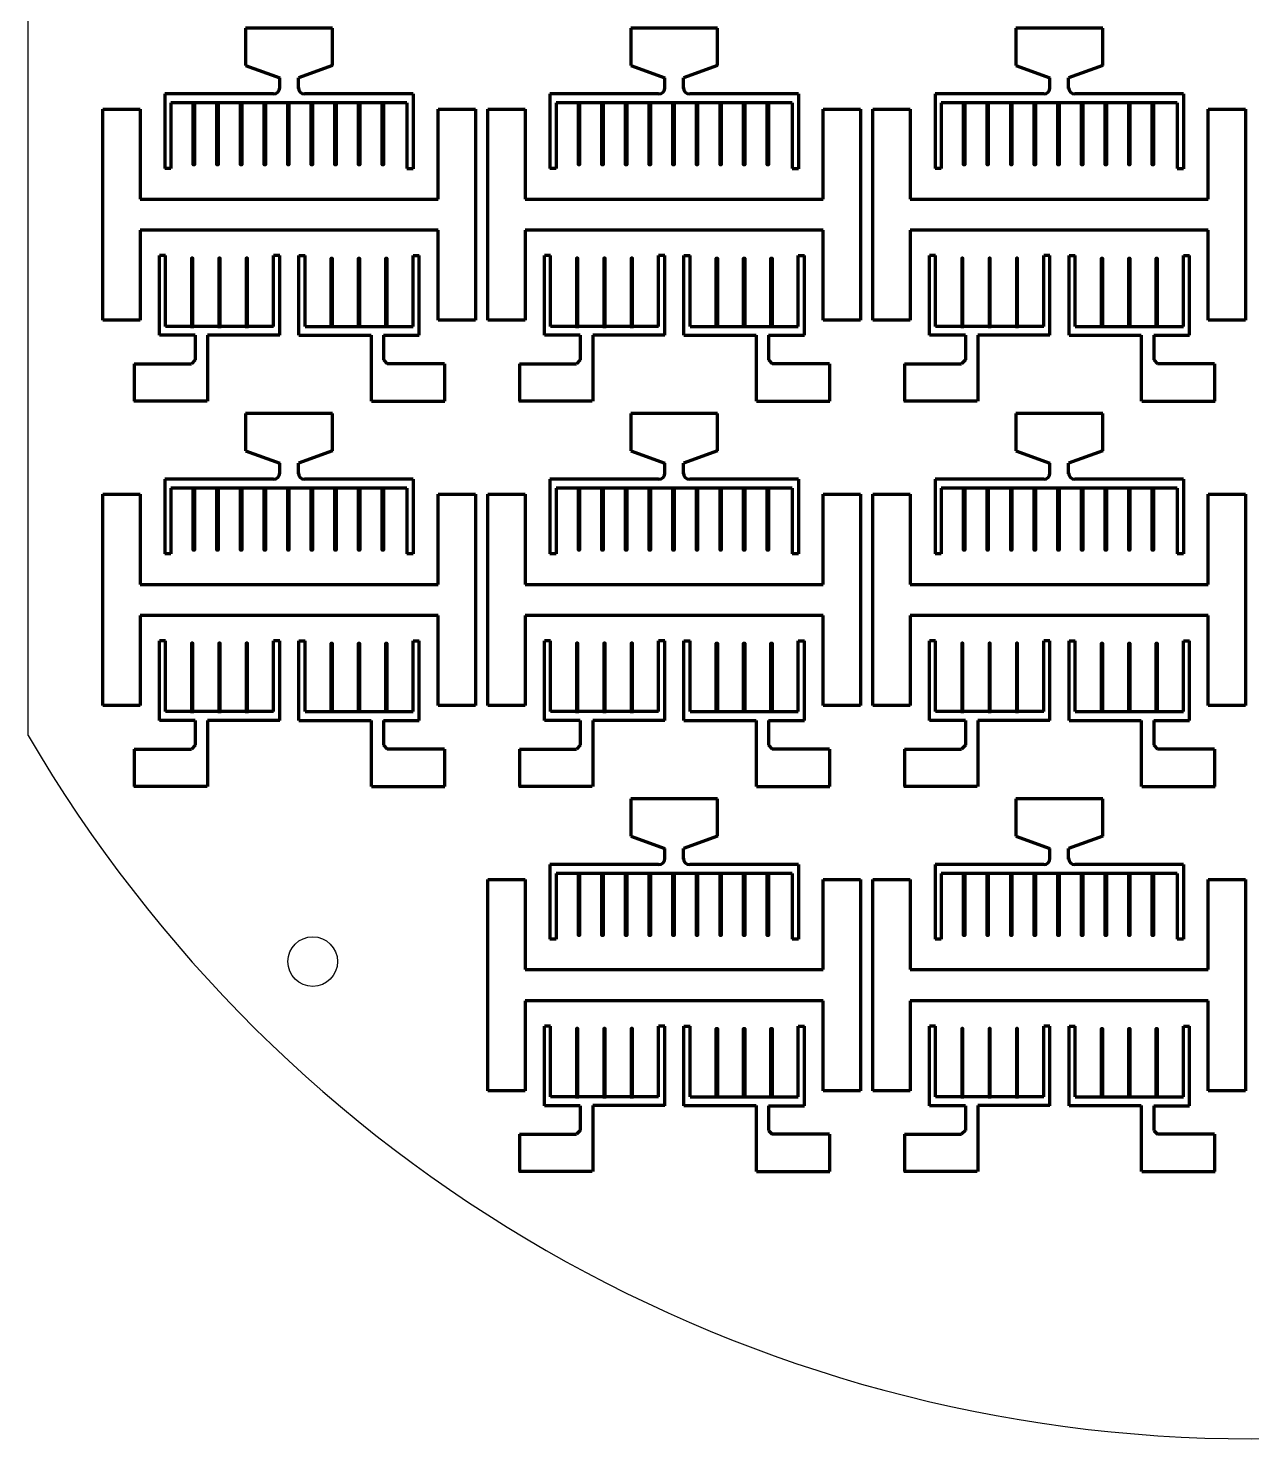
# Model space of a CAD drawing. Header units: millimetres. Extents: x 2372 to 2569, y 1689 to 1917.
# Drawn here: x 2372.4 to 2470.9, y 1689.3 to 1802.8 of the extents above; entities that cross this region are included whole.
import ezdxf

# ---------------------------------------------------------------- set-up
doc = ezdxf.new("R2010")
doc.units = ezdxf.units.MM
doc.layers.add('mask_hole', color=100, linetype='Continuous')
doc.layers.add('mask_outline', color=10, linetype='Continuous')
doc.layers.add('mask_stencil', color=30, linetype='Continuous', lineweight=70)

msp = doc.modelspace()

# ---------------------------------------------------------------- linework, layer by layer
at = {"layer": 'mask_hole'}
msp.add_circle((2395.34, 1727.68), 2, dxfattribs=at)
at = {"layer": 'mask_outline'}
msp.add_line((2372.44, 1745.88), (2372.44, 1860.68), dxfattribs=at)
msp.add_arc((2470.94, 1803.28), 114, 210.2314, 329.7768, dxfattribs=at)
at = {"layer": 'mask_stencil'}
for p, q in [((2396.94, 1802.78), (2389.94, 1802.78)), ((2389.94, 1802.78), (2389.94, 1799.78)), ((2396.94, 1799.78), (2396.94, 1802.78)), ((2427.94, 1802.78), (2420.94, 1802.78)), ((2420.94, 1802.78), (2420.94, 1799.78)), ((2427.94, 1799.78), (2427.94, 1802.78)), ((2458.94, 1802.78), (2451.94, 1802.78)), ((2451.94, 1802.78), (2451.94, 1799.78)), ((2458.94, 1799.78), (2458.94, 1802.78)), ((2389.94, 1799.78), (2392.69, 1798.78)), ((2396.94, 1799.78), (2394.19, 1798.78)), ((2420.94, 1799.78), (2423.69, 1798.78)), ((2427.94, 1799.78), (2425.19, 1798.78)), ((2451.94, 1799.78), (2454.69, 1798.78)), ((2458.94, 1799.78), (2456.19, 1798.78)), ((2392.69, 1797.94), (2392.69, 1798.78)), ((2394.19, 1797.93), (2394.19, 1798.78)), ((2423.69, 1797.94), (2423.69, 1798.78)), ((2425.19, 1797.93), (2425.19, 1798.78)), ((2454.69, 1797.94), (2454.69, 1798.78)), ((2456.19, 1797.93), (2456.19, 1798.78)), ((2392.19, 1797.49), (2383.44, 1797.49)), ((2383.44, 1797.49), (2383.44, 1791.49)), ((2402.93, 1796.78), (2383.93, 1796.78)), ((2383.93, 1796.78), (2383.93, 1791.49)), ((2403.44, 1797.49), (2394.69, 1797.49)), ((2402.93, 1796.78), (2402.93, 1791.49)), ((2403.44, 1797.49), (2403.44, 1791.48)), ((2423.19, 1797.49), (2414.44, 1797.49)), ((2414.44, 1797.49), (2414.44, 1791.49)), ((2433.93, 1796.78), (2414.93, 1796.78)), ((2414.93, 1796.78), (2414.93, 1791.49)), ((2434.44, 1797.49), (2425.69, 1797.49)), ((2433.93, 1796.78), (2433.93, 1791.49)), ((2434.44, 1797.49), (2434.44, 1791.48)), ((2454.19, 1797.49), (2445.44, 1797.49)), ((2445.44, 1797.49), (2445.44, 1791.49)), ((2464.93, 1796.78), (2445.93, 1796.78)), ((2445.93, 1796.78), (2445.93, 1791.49)), ((2465.44, 1797.49), (2456.69, 1797.49)), ((2464.93, 1796.78), (2464.93, 1791.49)), ((2465.44, 1797.49), (2465.44, 1791.48)), ((2378.44, 1796.28), (2381.44, 1796.28)), ((2378.44, 1779.28), (2378.44, 1796.28)), ((2381.44, 1796.28), (2381.44, 1789.03)), ((2405.44, 1789.03), (2405.44, 1796.28)), ((2405.44, 1796.28), (2408.44, 1796.28)), ((2408.44, 1796.28), (2408.44, 1779.28)), ((2409.44, 1796.28), (2412.44, 1796.28)), ((2409.44, 1779.28), (2409.44, 1796.28)), ((2412.44, 1796.28), (2412.44, 1789.03)), ((2436.44, 1789.03), (2436.44, 1796.28)), ((2436.44, 1796.28), (2439.44, 1796.28)), ((2439.44, 1796.28), (2439.44, 1779.28)), ((2440.44, 1796.28), (2443.44, 1796.28)), ((2440.44, 1779.28), (2440.44, 1796.28)), ((2443.44, 1796.28), (2443.44, 1789.03)), ((2467.44, 1789.03), (2467.44, 1796.28)), ((2467.44, 1796.28), (2470.44, 1796.28)), ((2470.44, 1796.28), (2470.44, 1779.28)), ((2383.93, 1791.49), (2383.44, 1791.49)), ((2403.44, 1791.48), (2402.93, 1791.48)), ((2414.93, 1791.49), (2414.44, 1791.49)), ((2434.44, 1791.48), (2433.93, 1791.48)), ((2445.93, 1791.49), (2445.44, 1791.49)), ((2465.44, 1791.48), (2464.93, 1791.48)), ((2381.44, 1789.03), (2405.44, 1789.03)), ((2412.44, 1789.03), (2436.44, 1789.03)), ((2443.44, 1789.03), (2467.44, 1789.03)), ((2405.44, 1786.53), (2381.44, 1786.53)), ((2381.44, 1786.53), (2381.44, 1779.28)), ((2405.44, 1779.28), (2405.44, 1786.53)), ((2436.44, 1786.53), (2412.44, 1786.53)), ((2412.44, 1786.53), (2412.44, 1779.28)), ((2436.44, 1779.28), (2436.44, 1786.53)), ((2467.44, 1786.53), (2443.44, 1786.53)), ((2443.44, 1786.53), (2443.44, 1779.28)), ((2467.44, 1779.28), (2467.44, 1786.53)), ((2383, 1778.08), (2383, 1784.49)), ((2383.49, 1784.49), (2383, 1784.49)), ((2383.49, 1778.79), (2383.49, 1784.49)), ((2392.19, 1778.79), (2392.19, 1784.49)), ((2392.69, 1784.49), (2392.19, 1784.49)), ((2392.69, 1778.08), (2392.69, 1784.49)), ((2394.23, 1778.08), (2394.23, 1784.49)), ((2394.23, 1784.49), (2394.73, 1784.49)), ((2394.73, 1778.79), (2394.73, 1784.49)), ((2403.43, 1778.79), (2403.43, 1784.49)), ((2403.43, 1784.49), (2403.92, 1784.49)), ((2403.92, 1778.08), (2403.92, 1784.49)), ((2414, 1778.08), (2414, 1784.49)), ((2414.49, 1784.49), (2414, 1784.49)), ((2414.49, 1778.79), (2414.49, 1784.49)), ((2423.19, 1778.79), (2423.19, 1784.49)), ((2423.69, 1784.49), (2423.19, 1784.49)), ((2423.69, 1778.08), (2423.69, 1784.49)), ((2425.23, 1778.08), (2425.23, 1784.49)), ((2425.23, 1784.49), (2425.73, 1784.49)), ((2425.73, 1778.79), (2425.73, 1784.49)), ((2434.43, 1778.79), (2434.43, 1784.49)), ((2434.43, 1784.49), (2434.92, 1784.49)), ((2434.92, 1778.08), (2434.92, 1784.49)), ((2445, 1778.08), (2445, 1784.49)), ((2445.49, 1784.49), (2445, 1784.49)), ((2445.49, 1778.79), (2445.49, 1784.49)), ((2454.19, 1778.79), (2454.19, 1784.49)), ((2454.69, 1784.49), (2454.19, 1784.49)), ((2454.69, 1778.08), (2454.69, 1784.49)), ((2456.23, 1778.08), (2456.23, 1784.49)), ((2456.23, 1784.49), (2456.73, 1784.49)), ((2456.73, 1778.79), (2456.73, 1784.49)), ((2465.43, 1778.79), (2465.43, 1784.49)), ((2465.43, 1784.49), (2465.92, 1784.49)), ((2465.92, 1778.08), (2465.92, 1784.49)), ((2381.44, 1779.28), (2378.44, 1779.28)), ((2392.19, 1778.79), (2383.49, 1778.79)), ((2394.73, 1778.79), (2403.43, 1778.79)), ((2408.44, 1779.28), (2405.44, 1779.28)), ((2412.44, 1779.28), (2409.44, 1779.28)), ((2423.19, 1778.79), (2414.49, 1778.79)), ((2425.73, 1778.79), (2434.43, 1778.79)), ((2439.44, 1779.28), (2436.44, 1779.28)), ((2443.44, 1779.28), (2440.44, 1779.28)), ((2454.19, 1778.79), (2445.49, 1778.79)), ((2456.73, 1778.79), (2465.43, 1778.79)), ((2470.44, 1779.28), (2467.44, 1779.28)), ((2385.88, 1778.08), (2383, 1778.08)), ((2385.88, 1778.08), (2385.88, 1776.09)), ((2386.88, 1778.09), (2386.88, 1772.78)), ((2392.69, 1778.09), (2386.88, 1778.09)), ((2394.23, 1778.09), (2400.04, 1778.09)), ((2400.04, 1778.09), (2400.04, 1772.78)), ((2401.04, 1778.08), (2401.04, 1776.09)), ((2401.04, 1778.08), (2403.92, 1778.08)), ((2416.88, 1778.08), (2414, 1778.08)), ((2416.88, 1778.08), (2416.88, 1776.09)), ((2417.88, 1778.09), (2417.88, 1772.78)), ((2423.69, 1778.09), (2417.88, 1778.09)), ((2425.23, 1778.09), (2431.04, 1778.09)), ((2431.04, 1778.09), (2431.04, 1772.78)), ((2432.04, 1778.08), (2432.04, 1776.09)), ((2432.04, 1778.08), (2434.92, 1778.08)), ((2447.88, 1778.08), (2445, 1778.08)), ((2447.88, 1778.08), (2447.88, 1776.09)), ((2448.88, 1778.09), (2448.88, 1772.78)), ((2454.69, 1778.09), (2448.88, 1778.09)), ((2456.23, 1778.09), (2462.04, 1778.09)), ((2462.04, 1778.09), (2462.04, 1772.78)), ((2463.04, 1778.08), (2463.04, 1776.09)), ((2463.04, 1778.08), (2465.92, 1778.08)), ((2380.98, 1775.78), (2380.98, 1772.78)), ((2380.98, 1775.78), (2385.58, 1775.78)), ((2385.88, 1776.09), (2385.58, 1775.78)), ((2401.04, 1776.09), (2401.34, 1775.78)), ((2405.94, 1775.78), (2401.34, 1775.78)), ((2405.94, 1775.78), (2405.94, 1772.78)), ((2411.98, 1775.78), (2411.98, 1772.78)), ((2411.98, 1775.78), (2416.58, 1775.78)), ((2416.88, 1776.09), (2416.58, 1775.78)), ((2432.04, 1776.09), (2432.34, 1775.78)), ((2436.94, 1775.78), (2432.34, 1775.78)), ((2436.94, 1775.78), (2436.94, 1772.78)), ((2442.98, 1775.78), (2442.98, 1772.78)), ((2442.98, 1775.78), (2447.58, 1775.78)), ((2447.88, 1776.09), (2447.58, 1775.78)), ((2463.04, 1776.09), (2463.34, 1775.78)), ((2467.94, 1775.78), (2463.34, 1775.78)), ((2467.94, 1775.78), (2467.94, 1772.78)), ((2386.84, 1772.78), (2380.94, 1772.78)), ((2396.94, 1771.78), (2389.94, 1771.78)), ((2389.94, 1771.78), (2389.94, 1768.78)), ((2396.94, 1768.78), (2396.94, 1771.78)), ((2400.08, 1772.78), (2405.98, 1772.78)), ((2417.84, 1772.78), (2411.94, 1772.78)), ((2427.94, 1771.78), (2420.94, 1771.78)), ((2420.94, 1771.78), (2420.94, 1768.78)), ((2427.94, 1768.78), (2427.94, 1771.78)), ((2431.08, 1772.78), (2436.98, 1772.78)), ((2448.84, 1772.78), (2442.94, 1772.78)), ((2458.94, 1771.78), (2451.94, 1771.78)), ((2451.94, 1771.78), (2451.94, 1768.78)), ((2458.94, 1768.78), (2458.94, 1771.78)), ((2462.08, 1772.78), (2467.98, 1772.78)), ((2389.94, 1768.78), (2392.69, 1767.78)), ((2396.94, 1768.78), (2394.19, 1767.78)), ((2420.94, 1768.78), (2423.69, 1767.78)), ((2427.94, 1768.78), (2425.19, 1767.78)), ((2451.94, 1768.78), (2454.69, 1767.78)), ((2458.94, 1768.78), (2456.19, 1767.78)), ((2392.69, 1766.94), (2392.69, 1767.78)), ((2394.19, 1766.93), (2394.19, 1767.78)), ((2423.69, 1766.94), (2423.69, 1767.78)), ((2425.19, 1766.93), (2425.19, 1767.78)), ((2454.69, 1766.94), (2454.69, 1767.78)), ((2456.19, 1766.93), (2456.19, 1767.78)), ((2392.19, 1766.49), (2383.44, 1766.49)), ((2383.44, 1766.49), (2383.44, 1760.49)), ((2403.44, 1766.49), (2394.69, 1766.49)), ((2403.44, 1766.49), (2403.44, 1760.48)), ((2423.19, 1766.49), (2414.44, 1766.49)), ((2414.44, 1766.49), (2414.44, 1760.49)), ((2434.44, 1766.49), (2425.69, 1766.49)), ((2434.44, 1766.49), (2434.44, 1760.48)), ((2454.19, 1766.49), (2445.44, 1766.49)), ((2445.44, 1766.49), (2445.44, 1760.49)), ((2465.44, 1766.49), (2456.69, 1766.49)), ((2465.44, 1766.49), (2465.44, 1760.48)), ((2378.44, 1765.28), (2381.44, 1765.28)), ((2378.44, 1748.28), (2378.44, 1765.28)), ((2381.44, 1765.28), (2381.44, 1758.03)), ((2402.93, 1765.78), (2383.93, 1765.78)), ((2383.93, 1765.78), (2383.93, 1760.49)), ((2402.93, 1765.78), (2402.93, 1760.49)), ((2405.44, 1758.03), (2405.44, 1765.28)), ((2405.44, 1765.28), (2408.44, 1765.28)), ((2408.44, 1765.28), (2408.44, 1748.28)), ((2409.44, 1765.28), (2412.44, 1765.28)), ((2409.44, 1748.28), (2409.44, 1765.28)), ((2412.44, 1765.28), (2412.44, 1758.03)), ((2433.93, 1765.78), (2414.93, 1765.78)), ((2414.93, 1765.78), (2414.93, 1760.49)), ((2433.93, 1765.78), (2433.93, 1760.49)), ((2436.44, 1758.03), (2436.44, 1765.28)), ((2436.44, 1765.28), (2439.44, 1765.28)), ((2439.44, 1765.28), (2439.44, 1748.28)), ((2440.44, 1765.28), (2443.44, 1765.28)), ((2440.44, 1748.28), (2440.44, 1765.28)), ((2443.44, 1765.28), (2443.44, 1758.03)), ((2464.93, 1765.78), (2445.93, 1765.78)), ((2445.93, 1765.78), (2445.93, 1760.49)), ((2464.93, 1765.78), (2464.93, 1760.49)), ((2467.44, 1758.03), (2467.44, 1765.28)), ((2467.44, 1765.28), (2470.44, 1765.28)), ((2470.44, 1765.28), (2470.44, 1748.28)), ((2383.93, 1760.49), (2383.44, 1760.49)), ((2403.44, 1760.48), (2402.93, 1760.48)), ((2414.93, 1760.49), (2414.44, 1760.49)), ((2434.44, 1760.48), (2433.93, 1760.48)), ((2445.93, 1760.49), (2445.44, 1760.49)), ((2465.44, 1760.48), (2464.93, 1760.48)), ((2381.44, 1758.03), (2405.44, 1758.03)), ((2412.44, 1758.03), (2436.44, 1758.03)), ((2443.44, 1758.03), (2467.44, 1758.03)), ((2405.44, 1755.53), (2381.44, 1755.53)), ((2381.44, 1755.53), (2381.44, 1748.28)), ((2405.44, 1748.28), (2405.44, 1755.53)), ((2436.44, 1755.53), (2412.44, 1755.53)), ((2412.44, 1755.53), (2412.44, 1748.28)), ((2436.44, 1748.28), (2436.44, 1755.53)), ((2467.44, 1755.53), (2443.44, 1755.53)), ((2443.44, 1755.53), (2443.44, 1748.28)), ((2467.44, 1748.28), (2467.44, 1755.53)), ((2383, 1747.08), (2383, 1753.49)), ((2383.49, 1753.49), (2383, 1753.49)), ((2383.49, 1747.79), (2383.49, 1753.49)), ((2392.19, 1747.79), (2392.19, 1753.49)), ((2392.69, 1753.49), (2392.19, 1753.49)), ((2392.69, 1747.08), (2392.69, 1753.49)), ((2394.23, 1747.08), (2394.23, 1753.49)), ((2394.23, 1753.49), (2394.73, 1753.49)), ((2394.73, 1747.79), (2394.73, 1753.49)), ((2403.43, 1747.79), (2403.43, 1753.49)), ((2403.43, 1753.49), (2403.92, 1753.49)), ((2403.92, 1747.08), (2403.92, 1753.49)), ((2414, 1747.08), (2414, 1753.49)), ((2414.49, 1753.49), (2414, 1753.49)), ((2414.49, 1747.79), (2414.49, 1753.49)), ((2423.19, 1747.79), (2423.19, 1753.49)), ((2423.69, 1753.49), (2423.19, 1753.49)), ((2423.69, 1747.08), (2423.69, 1753.49)), ((2425.23, 1747.08), (2425.23, 1753.49)), ((2425.23, 1753.49), (2425.73, 1753.49)), ((2425.73, 1747.79), (2425.73, 1753.49)), ((2434.43, 1747.79), (2434.43, 1753.49)), ((2434.43, 1753.49), (2434.92, 1753.49)), ((2434.92, 1747.08), (2434.92, 1753.49)), ((2445, 1747.08), (2445, 1753.49)), ((2445.49, 1753.49), (2445, 1753.49)), ((2445.49, 1747.79), (2445.49, 1753.49)), ((2454.19, 1747.79), (2454.19, 1753.49)), ((2454.69, 1753.49), (2454.19, 1753.49)), ((2454.69, 1747.08), (2454.69, 1753.49)), ((2456.23, 1747.08), (2456.23, 1753.49)), ((2456.23, 1753.49), (2456.73, 1753.49)), ((2456.73, 1747.79), (2456.73, 1753.49)), ((2465.43, 1747.79), (2465.43, 1753.49)), ((2465.43, 1753.49), (2465.92, 1753.49)), ((2465.92, 1747.08), (2465.92, 1753.49)), ((2381.44, 1748.28), (2378.44, 1748.28)), ((2408.44, 1748.28), (2405.44, 1748.28)), ((2412.44, 1748.28), (2409.44, 1748.28)), ((2439.44, 1748.28), (2436.44, 1748.28)), ((2443.44, 1748.28), (2440.44, 1748.28)), ((2470.44, 1748.28), (2467.44, 1748.28)), ((2385.88, 1747.08), (2383, 1747.08)), ((2392.19, 1747.79), (2383.49, 1747.79)), ((2385.88, 1747.08), (2385.88, 1745.09)), ((2386.88, 1747.09), (2386.88, 1741.78)), ((2392.69, 1747.09), (2386.88, 1747.09)), ((2394.23, 1747.09), (2400.04, 1747.09)), ((2394.73, 1747.79), (2403.43, 1747.79)), ((2400.04, 1747.09), (2400.04, 1741.78)), ((2401.04, 1747.08), (2401.04, 1745.09)), ((2401.04, 1747.08), (2403.92, 1747.08)), ((2416.88, 1747.08), (2414, 1747.08)), ((2423.19, 1747.79), (2414.49, 1747.79)), ((2416.88, 1747.08), (2416.88, 1745.09)), ((2417.88, 1747.09), (2417.88, 1741.78)), ((2423.69, 1747.09), (2417.88, 1747.09)), ((2425.23, 1747.09), (2431.04, 1747.09)), ((2425.73, 1747.79), (2434.43, 1747.79)), ((2431.04, 1747.09), (2431.04, 1741.78)), ((2432.04, 1747.08), (2432.04, 1745.09)), ((2432.04, 1747.08), (2434.92, 1747.08)), ((2447.88, 1747.08), (2445, 1747.08)), ((2454.19, 1747.79), (2445.49, 1747.79)), ((2447.88, 1747.08), (2447.88, 1745.09)), ((2448.88, 1747.09), (2448.88, 1741.78)), ((2454.69, 1747.09), (2448.88, 1747.09)), ((2456.23, 1747.09), (2462.04, 1747.09)), ((2456.73, 1747.79), (2465.43, 1747.79)), ((2462.04, 1747.09), (2462.04, 1741.78)), ((2463.04, 1747.08), (2463.04, 1745.09)), ((2463.04, 1747.08), (2465.92, 1747.08)), ((2380.98, 1744.78), (2380.98, 1741.78)), ((2380.98, 1744.78), (2385.58, 1744.78)), ((2385.88, 1745.09), (2385.58, 1744.78)), ((2401.04, 1745.09), (2401.34, 1744.78)), ((2405.94, 1744.78), (2401.34, 1744.78)), ((2405.94, 1744.78), (2405.94, 1741.78)), ((2411.98, 1744.78), (2411.98, 1741.78)), ((2411.98, 1744.78), (2416.58, 1744.78)), ((2416.88, 1745.09), (2416.58, 1744.78)), ((2432.04, 1745.09), (2432.34, 1744.78)), ((2436.94, 1744.78), (2432.34, 1744.78)), ((2436.94, 1744.78), (2436.94, 1741.78)), ((2442.98, 1744.78), (2442.98, 1741.78)), ((2442.98, 1744.78), (2447.58, 1744.78)), ((2447.88, 1745.09), (2447.58, 1744.78)), ((2463.04, 1745.09), (2463.34, 1744.78)), ((2467.94, 1744.78), (2463.34, 1744.78)), ((2467.94, 1744.78), (2467.94, 1741.78)), ((2386.84, 1741.78), (2380.94, 1741.78)), ((2400.08, 1741.78), (2405.98, 1741.78)), ((2417.84, 1741.78), (2411.94, 1741.78)), ((2431.08, 1741.78), (2436.98, 1741.78)), ((2448.84, 1741.78), (2442.94, 1741.78)), ((2462.08, 1741.78), (2467.98, 1741.78)), ((2427.94, 1740.78), (2420.94, 1740.78)), ((2420.94, 1740.78), (2420.94, 1737.78)), ((2427.94, 1737.78), (2427.94, 1740.78)), ((2458.94, 1740.78), (2451.94, 1740.78)), ((2451.94, 1740.78), (2451.94, 1737.78)), ((2458.94, 1737.78), (2458.94, 1740.78)), ((2420.94, 1737.78), (2423.69, 1736.78)), ((2427.94, 1737.78), (2425.19, 1736.78)), ((2451.94, 1737.78), (2454.69, 1736.78)), ((2458.94, 1737.78), (2456.19, 1736.78)), ((2423.69, 1735.94), (2423.69, 1736.78)), ((2425.19, 1735.93), (2425.19, 1736.78)), ((2454.69, 1735.94), (2454.69, 1736.78)), ((2456.19, 1735.93), (2456.19, 1736.78)), ((2423.19, 1735.49), (2414.44, 1735.49)), ((2414.44, 1735.49), (2414.44, 1729.49)), ((2434.44, 1735.49), (2425.69, 1735.49)), ((2434.44, 1735.49), (2434.44, 1729.48)), ((2454.19, 1735.49), (2445.44, 1735.49)), ((2445.44, 1735.49), (2445.44, 1729.49)), ((2465.44, 1735.49), (2456.69, 1735.49)), ((2465.44, 1735.49), (2465.44, 1729.48)), ((2409.44, 1734.28), (2412.44, 1734.28)), ((2409.44, 1717.28), (2409.44, 1734.28)), ((2412.44, 1734.28), (2412.44, 1727.03)), ((2433.93, 1734.78), (2414.93, 1734.78)), ((2414.93, 1734.78), (2414.93, 1729.49)), ((2433.93, 1734.78), (2433.93, 1729.49)), ((2436.44, 1727.03), (2436.44, 1734.28)), ((2436.44, 1734.28), (2439.44, 1734.28)), ((2439.44, 1734.28), (2439.44, 1717.28)), ((2440.44, 1734.28), (2443.44, 1734.28)), ((2440.44, 1717.28), (2440.44, 1734.28)), ((2443.44, 1734.28), (2443.44, 1727.03)), ((2464.93, 1734.78), (2445.93, 1734.78)), ((2445.93, 1734.78), (2445.93, 1729.49)), ((2464.93, 1734.78), (2464.93, 1729.49)), ((2467.44, 1727.03), (2467.44, 1734.28)), ((2467.44, 1734.28), (2470.44, 1734.28)), ((2470.44, 1734.28), (2470.44, 1717.28)), ((2414.93, 1729.49), (2414.44, 1729.49)), ((2434.44, 1729.48), (2433.93, 1729.48)), ((2445.93, 1729.49), (2445.44, 1729.49)), ((2465.44, 1729.48), (2464.93, 1729.48)), ((2412.44, 1727.03), (2436.44, 1727.03)), ((2443.44, 1727.03), (2467.44, 1727.03)), ((2436.44, 1724.53), (2412.44, 1724.53)), ((2412.44, 1724.53), (2412.44, 1717.28)), ((2436.44, 1717.28), (2436.44, 1724.53)), ((2467.44, 1724.53), (2443.44, 1724.53)), ((2443.44, 1724.53), (2443.44, 1717.28)), ((2467.44, 1717.28), (2467.44, 1724.53)), ((2414, 1716.08), (2414, 1722.49)), ((2414.49, 1722.49), (2414, 1722.49)), ((2414.49, 1716.79), (2414.49, 1722.49)), ((2423.19, 1716.79), (2423.19, 1722.49)), ((2423.69, 1722.49), (2423.19, 1722.49)), ((2423.69, 1716.08), (2423.69, 1722.49)), ((2425.23, 1716.08), (2425.23, 1722.49)), ((2425.23, 1722.49), (2425.73, 1722.49)), ((2425.73, 1716.79), (2425.73, 1722.49)), ((2434.43, 1716.79), (2434.43, 1722.49)), ((2434.43, 1722.49), (2434.92, 1722.49)), ((2434.92, 1716.08), (2434.92, 1722.49)), ((2445, 1716.08), (2445, 1722.49)), ((2445.49, 1722.49), (2445, 1722.49)), ((2445.49, 1716.79), (2445.49, 1722.49)), ((2454.19, 1716.79), (2454.19, 1722.49)), ((2454.69, 1722.49), (2454.19, 1722.49)), ((2454.69, 1716.08), (2454.69, 1722.49)), ((2456.23, 1716.08), (2456.23, 1722.49)), ((2456.23, 1722.49), (2456.73, 1722.49)), ((2456.73, 1716.79), (2456.73, 1722.49)), ((2465.43, 1716.79), (2465.43, 1722.49)), ((2465.43, 1722.49), (2465.92, 1722.49)), ((2465.92, 1716.08), (2465.92, 1722.49)), ((2412.44, 1717.28), (2409.44, 1717.28)), ((2439.44, 1717.28), (2436.44, 1717.28)), ((2443.44, 1717.28), (2440.44, 1717.28)), ((2470.44, 1717.28), (2467.44, 1717.28)), ((2423.19, 1716.79), (2414.49, 1716.79)), ((2425.73, 1716.79), (2434.43, 1716.79)), ((2454.19, 1716.79), (2445.49, 1716.79)), ((2456.73, 1716.79), (2465.43, 1716.79)), ((2416.88, 1716.08), (2414, 1716.08)), ((2416.88, 1716.08), (2416.88, 1714.09)), ((2417.88, 1716.09), (2417.88, 1710.78)), ((2423.69, 1716.09), (2417.88, 1716.09)), ((2425.23, 1716.09), (2431.04, 1716.09)), ((2431.04, 1716.09), (2431.04, 1710.78)), ((2432.04, 1716.08), (2432.04, 1714.09)), ((2432.04, 1716.08), (2434.92, 1716.08)), ((2447.88, 1716.08), (2445, 1716.08)), ((2447.88, 1716.08), (2447.88, 1714.09)), ((2448.88, 1716.09), (2448.88, 1710.78)), ((2454.69, 1716.09), (2448.88, 1716.09)), ((2456.23, 1716.09), (2462.04, 1716.09)), ((2462.04, 1716.09), (2462.04, 1710.78)), ((2463.04, 1716.08), (2463.04, 1714.09)), ((2463.04, 1716.08), (2465.92, 1716.08)), ((2416.88, 1714.09), (2416.58, 1713.78)), ((2432.04, 1714.09), (2432.34, 1713.78)), ((2447.88, 1714.09), (2447.58, 1713.78)), ((2463.04, 1714.09), (2463.34, 1713.78)), ((2411.98, 1713.78), (2411.98, 1710.78)), ((2411.98, 1713.78), (2416.58, 1713.78)), ((2436.94, 1713.78), (2432.34, 1713.78)), ((2436.94, 1713.78), (2436.94, 1710.78)), ((2442.98, 1713.78), (2442.98, 1710.78)), ((2442.98, 1713.78), (2447.58, 1713.78)), ((2467.94, 1713.78), (2463.34, 1713.78)), ((2467.94, 1713.78), (2467.94, 1710.78)), ((2417.84, 1710.78), (2411.94, 1710.78)), ((2431.08, 1710.78), (2436.98, 1710.78)), ((2448.84, 1710.78), (2442.94, 1710.78)), ((2462.08, 1710.78), (2467.98, 1710.78))]:
    msp.add_line(p, q, dxfattribs=at)
for points in [[(2385.65, 1796.78), (2385.9, 1796.78), (2385.83, 1796.7), (2385.83, 1791.78), (2385.73, 1791.78), (2385.73, 1796.7), (2385.65, 1796.78)], [(2387.55, 1796.78), (2387.8, 1796.78), (2387.73, 1796.7), (2387.73, 1791.78), (2387.63, 1791.78), (2387.63, 1796.7), (2387.55, 1796.78)], [(2389.45, 1796.78), (2389.7, 1796.78), (2389.63, 1796.7), (2389.63, 1791.78), (2389.53, 1791.78), (2389.53, 1796.7), (2389.45, 1796.78)], [(2391.35, 1796.78), (2391.6, 1796.78), (2391.53, 1796.7), (2391.53, 1791.78), (2391.43, 1791.78), (2391.43, 1796.7), (2391.35, 1796.78)], [(2393.25, 1796.78), (2393.5, 1796.78), (2393.43, 1796.7), (2393.43, 1791.78), (2393.33, 1791.78), (2393.33, 1796.7), (2393.25, 1796.78)], [(2395.15, 1796.78), (2395.4, 1796.78), (2395.33, 1796.7), (2395.33, 1791.78), (2395.23, 1791.78), (2395.23, 1796.7), (2395.15, 1796.78)], [(2397.05, 1796.78), (2397.3, 1796.78), (2397.23, 1796.7), (2397.23, 1791.78), (2397.13, 1791.78), (2397.13, 1796.7), (2397.05, 1796.78)], [(2398.95, 1796.78), (2399.2, 1796.78), (2399.13, 1796.7), (2399.13, 1791.78), (2399.03, 1791.78), (2399.03, 1796.7), (2398.95, 1796.78)], [(2400.85, 1796.78), (2401.1, 1796.78), (2401.03, 1796.7), (2401.03, 1791.78), (2400.93, 1791.78), (2400.93, 1796.7), (2400.85, 1796.78)], [(2416.65, 1796.78), (2416.9, 1796.78), (2416.83, 1796.7), (2416.83, 1791.78), (2416.73, 1791.78), (2416.73, 1796.7), (2416.65, 1796.78)], [(2418.55, 1796.78), (2418.8, 1796.78), (2418.73, 1796.7), (2418.73, 1791.78), (2418.63, 1791.78), (2418.63, 1796.7), (2418.55, 1796.78)], [(2420.45, 1796.78), (2420.7, 1796.78), (2420.63, 1796.7), (2420.63, 1791.78), (2420.53, 1791.78), (2420.53, 1796.7), (2420.45, 1796.78)], [(2422.35, 1796.78), (2422.6, 1796.78), (2422.53, 1796.7), (2422.53, 1791.78), (2422.43, 1791.78), (2422.43, 1796.7), (2422.35, 1796.78)], [(2424.25, 1796.78), (2424.5, 1796.78), (2424.43, 1796.7), (2424.43, 1791.78), (2424.33, 1791.78), (2424.33, 1796.7), (2424.25, 1796.78)], [(2426.15, 1796.78), (2426.4, 1796.78), (2426.33, 1796.7), (2426.33, 1791.78), (2426.23, 1791.78), (2426.23, 1796.7), (2426.15, 1796.78)], [(2428.05, 1796.78), (2428.3, 1796.78), (2428.23, 1796.7), (2428.23, 1791.78), (2428.13, 1791.78), (2428.13, 1796.7), (2428.05, 1796.78)], [(2429.95, 1796.78), (2430.2, 1796.78), (2430.13, 1796.7), (2430.13, 1791.78), (2430.03, 1791.78), (2430.03, 1796.7), (2429.95, 1796.78)], [(2431.85, 1796.78), (2432.1, 1796.78), (2432.03, 1796.7), (2432.03, 1791.78), (2431.93, 1791.78), (2431.93, 1796.7), (2431.85, 1796.78)], [(2447.65, 1796.78), (2447.9, 1796.78), (2447.83, 1796.7), (2447.83, 1791.78), (2447.73, 1791.78), (2447.73, 1796.7), (2447.65, 1796.78)], [(2449.55, 1796.78), (2449.8, 1796.78), (2449.73, 1796.7), (2449.73, 1791.78), (2449.63, 1791.78), (2449.63, 1796.7), (2449.55, 1796.78)], [(2451.45, 1796.78), (2451.7, 1796.78), (2451.63, 1796.7), (2451.63, 1791.78), (2451.53, 1791.78), (2451.53, 1796.7), (2451.45, 1796.78)], [(2453.35, 1796.78), (2453.6, 1796.78), (2453.53, 1796.7), (2453.53, 1791.78), (2453.43, 1791.78), (2453.43, 1796.7), (2453.35, 1796.78)], [(2455.25, 1796.78), (2455.5, 1796.78), (2455.43, 1796.7), (2455.43, 1791.78), (2455.33, 1791.78), (2455.33, 1796.7), (2455.25, 1796.78)], [(2457.15, 1796.78), (2457.4, 1796.78), (2457.33, 1796.7), (2457.33, 1791.78), (2457.23, 1791.78), (2457.23, 1796.7), (2457.15, 1796.78)], [(2459.05, 1796.78), (2459.3, 1796.78), (2459.23, 1796.7), (2459.23, 1791.78), (2459.13, 1791.78), (2459.13, 1796.7), (2459.05, 1796.78)], [(2460.95, 1796.78), (2461.2, 1796.78), (2461.13, 1796.7), (2461.13, 1791.78), (2461.03, 1791.78), (2461.03, 1796.7), (2460.95, 1796.78)], [(2462.85, 1796.78), (2463.1, 1796.78), (2463.03, 1796.7), (2463.03, 1791.78), (2462.93, 1791.78), (2462.93, 1796.7), (2462.85, 1796.78)], [(2385.51, 1778.79), (2385.77, 1778.79), (2385.69, 1778.88), (2385.69, 1784.29), (2385.59, 1784.29), (2385.59, 1778.88), (2385.51, 1778.79)], [(2387.71, 1778.79), (2387.97, 1778.79), (2387.89, 1778.88), (2387.89, 1784.29), (2387.79, 1784.29), (2387.79, 1778.88), (2387.71, 1778.79)], [(2389.91, 1778.79), (2390.17, 1778.79), (2390.09, 1778.88), (2390.09, 1784.29), (2389.99, 1784.29), (2389.99, 1778.88), (2389.91, 1778.79)], [(2397, 1778.79), (2396.75, 1778.79), (2396.83, 1778.88), (2396.83, 1784.29), (2396.92, 1784.29), (2396.92, 1778.88), (2397, 1778.79)], [(2399.2, 1778.79), (2398.95, 1778.79), (2399.03, 1778.88), (2399.03, 1784.29), (2399.12, 1784.29), (2399.12, 1778.88), (2399.2, 1778.79)], [(2401.4, 1778.79), (2401.15, 1778.79), (2401.23, 1778.88), (2401.23, 1784.29), (2401.32, 1784.29), (2401.32, 1778.88), (2401.4, 1778.79)], [(2416.51, 1778.79), (2416.77, 1778.79), (2416.69, 1778.88), (2416.69, 1784.29), (2416.59, 1784.29), (2416.59, 1778.88), (2416.51, 1778.79)], [(2418.71, 1778.79), (2418.97, 1778.79), (2418.89, 1778.88), (2418.89, 1784.29), (2418.79, 1784.29), (2418.79, 1778.88), (2418.71, 1778.79)], [(2420.91, 1778.79), (2421.17, 1778.79), (2421.09, 1778.88), (2421.09, 1784.29), (2420.99, 1784.29), (2420.99, 1778.88), (2420.91, 1778.79)], [(2428, 1778.79), (2427.75, 1778.79), (2427.83, 1778.88), (2427.83, 1784.29), (2427.92, 1784.29), (2427.92, 1778.88), (2428, 1778.79)], [(2430.2, 1778.79), (2429.95, 1778.79), (2430.03, 1778.88), (2430.03, 1784.29), (2430.12, 1784.29), (2430.12, 1778.88), (2430.2, 1778.79)], [(2432.4, 1778.79), (2432.15, 1778.79), (2432.23, 1778.88), (2432.23, 1784.29), (2432.32, 1784.29), (2432.32, 1778.88), (2432.4, 1778.79)], [(2447.51, 1778.79), (2447.77, 1778.79), (2447.69, 1778.88), (2447.69, 1784.29), (2447.59, 1784.29), (2447.59, 1778.88), (2447.51, 1778.79)], [(2449.71, 1778.79), (2449.97, 1778.79), (2449.89, 1778.88), (2449.89, 1784.29), (2449.79, 1784.29), (2449.79, 1778.88), (2449.71, 1778.79)], [(2451.91, 1778.79), (2452.17, 1778.79), (2452.09, 1778.88), (2452.09, 1784.29), (2451.99, 1784.29), (2451.99, 1778.88), (2451.91, 1778.79)], [(2459, 1778.79), (2458.75, 1778.79), (2458.83, 1778.88), (2458.83, 1784.29), (2458.92, 1784.29), (2458.92, 1778.88), (2459, 1778.79)], [(2461.2, 1778.79), (2460.95, 1778.79), (2461.03, 1778.88), (2461.03, 1784.29), (2461.12, 1784.29), (2461.12, 1778.88), (2461.2, 1778.79)], [(2463.4, 1778.79), (2463.15, 1778.79), (2463.23, 1778.88), (2463.23, 1784.29), (2463.32, 1784.29), (2463.32, 1778.88), (2463.4, 1778.79)], [(2385.65, 1765.78), (2385.9, 1765.78), (2385.83, 1765.7), (2385.83, 1760.78), (2385.73, 1760.78), (2385.73, 1765.7), (2385.65, 1765.78)], [(2387.55, 1765.78), (2387.8, 1765.78), (2387.73, 1765.7), (2387.73, 1760.78), (2387.63, 1760.78), (2387.63, 1765.7), (2387.55, 1765.78)], [(2389.45, 1765.78), (2389.7, 1765.78), (2389.63, 1765.7), (2389.63, 1760.78), (2389.53, 1760.78), (2389.53, 1765.7), (2389.45, 1765.78)], [(2391.35, 1765.78), (2391.6, 1765.78), (2391.53, 1765.7), (2391.53, 1760.78), (2391.43, 1760.78), (2391.43, 1765.7), (2391.35, 1765.78)], [(2393.25, 1765.78), (2393.5, 1765.78), (2393.43, 1765.7), (2393.43, 1760.78), (2393.33, 1760.78), (2393.33, 1765.7), (2393.25, 1765.78)], [(2395.15, 1765.78), (2395.4, 1765.78), (2395.33, 1765.7), (2395.33, 1760.78), (2395.23, 1760.78), (2395.23, 1765.7), (2395.15, 1765.78)], [(2397.05, 1765.78), (2397.3, 1765.78), (2397.23, 1765.7), (2397.23, 1760.78), (2397.13, 1760.78), (2397.13, 1765.7), (2397.05, 1765.78)], [(2398.95, 1765.78), (2399.2, 1765.78), (2399.13, 1765.7), (2399.13, 1760.78), (2399.03, 1760.78), (2399.03, 1765.7), (2398.95, 1765.78)], [(2400.85, 1765.78), (2401.1, 1765.78), (2401.03, 1765.7), (2401.03, 1760.78), (2400.93, 1760.78), (2400.93, 1765.7), (2400.85, 1765.78)], [(2416.65, 1765.78), (2416.9, 1765.78), (2416.83, 1765.7), (2416.83, 1760.78), (2416.73, 1760.78), (2416.73, 1765.7), (2416.65, 1765.78)], [(2418.55, 1765.78), (2418.8, 1765.78), (2418.73, 1765.7), (2418.73, 1760.78), (2418.63, 1760.78), (2418.63, 1765.7), (2418.55, 1765.78)], [(2420.45, 1765.78), (2420.7, 1765.78), (2420.63, 1765.7), (2420.63, 1760.78), (2420.53, 1760.78), (2420.53, 1765.7), (2420.45, 1765.78)], [(2422.35, 1765.78), (2422.6, 1765.78), (2422.53, 1765.7), (2422.53, 1760.78), (2422.43, 1760.78), (2422.43, 1765.7), (2422.35, 1765.78)], [(2424.25, 1765.78), (2424.5, 1765.78), (2424.43, 1765.7), (2424.43, 1760.78), (2424.33, 1760.78), (2424.33, 1765.7), (2424.25, 1765.78)], [(2426.15, 1765.78), (2426.4, 1765.78), (2426.33, 1765.7), (2426.33, 1760.78), (2426.23, 1760.78), (2426.23, 1765.7), (2426.15, 1765.78)], [(2428.05, 1765.78), (2428.3, 1765.78), (2428.23, 1765.7), (2428.23, 1760.78), (2428.13, 1760.78), (2428.13, 1765.7), (2428.05, 1765.78)], [(2429.95, 1765.78), (2430.2, 1765.78), (2430.13, 1765.7), (2430.13, 1760.78), (2430.03, 1760.78), (2430.03, 1765.7), (2429.95, 1765.78)], [(2431.85, 1765.78), (2432.1, 1765.78), (2432.03, 1765.7), (2432.03, 1760.78), (2431.93, 1760.78), (2431.93, 1765.7), (2431.85, 1765.78)], [(2447.65, 1765.78), (2447.9, 1765.78), (2447.83, 1765.7), (2447.83, 1760.78), (2447.73, 1760.78), (2447.73, 1765.7), (2447.65, 1765.78)], [(2449.55, 1765.78), (2449.8, 1765.78), (2449.73, 1765.7), (2449.73, 1760.78), (2449.63, 1760.78), (2449.63, 1765.7), (2449.55, 1765.78)], [(2451.45, 1765.78), (2451.7, 1765.78), (2451.63, 1765.7), (2451.63, 1760.78), (2451.53, 1760.78), (2451.53, 1765.7), (2451.45, 1765.78)], [(2453.35, 1765.78), (2453.6, 1765.78), (2453.53, 1765.7), (2453.53, 1760.78), (2453.43, 1760.78), (2453.43, 1765.7), (2453.35, 1765.78)], [(2455.25, 1765.78), (2455.5, 1765.78), (2455.43, 1765.7), (2455.43, 1760.78), (2455.33, 1760.78), (2455.33, 1765.7), (2455.25, 1765.78)], [(2457.15, 1765.78), (2457.4, 1765.78), (2457.33, 1765.7), (2457.33, 1760.78), (2457.23, 1760.78), (2457.23, 1765.7), (2457.15, 1765.78)], [(2459.05, 1765.78), (2459.3, 1765.78), (2459.23, 1765.7), (2459.23, 1760.78), (2459.13, 1760.78), (2459.13, 1765.7), (2459.05, 1765.78)], [(2460.95, 1765.78), (2461.2, 1765.78), (2461.13, 1765.7), (2461.13, 1760.78), (2461.03, 1760.78), (2461.03, 1765.7), (2460.95, 1765.78)], [(2462.85, 1765.78), (2463.1, 1765.78), (2463.03, 1765.7), (2463.03, 1760.78), (2462.93, 1760.78), (2462.93, 1765.7), (2462.85, 1765.78)], [(2385.51, 1747.79), (2385.77, 1747.79), (2385.69, 1747.88), (2385.69, 1753.29), (2385.59, 1753.29), (2385.59, 1747.88), (2385.51, 1747.79)], [(2387.71, 1747.79), (2387.97, 1747.79), (2387.89, 1747.88), (2387.89, 1753.29), (2387.79, 1753.29), (2387.79, 1747.88), (2387.71, 1747.79)], [(2389.91, 1747.79), (2390.17, 1747.79), (2390.09, 1747.88), (2390.09, 1753.29), (2389.99, 1753.29), (2389.99, 1747.88), (2389.91, 1747.79)], [(2397, 1747.79), (2396.75, 1747.79), (2396.83, 1747.88), (2396.83, 1753.29), (2396.92, 1753.29), (2396.92, 1747.88), (2397, 1747.79)], [(2399.2, 1747.79), (2398.95, 1747.79), (2399.03, 1747.88), (2399.03, 1753.29), (2399.12, 1753.29), (2399.12, 1747.88), (2399.2, 1747.79)], [(2401.4, 1747.79), (2401.15, 1747.79), (2401.23, 1747.88), (2401.23, 1753.29), (2401.32, 1753.29), (2401.32, 1747.88), (2401.4, 1747.79)], [(2416.51, 1747.79), (2416.77, 1747.79), (2416.69, 1747.88), (2416.69, 1753.29), (2416.59, 1753.29), (2416.59, 1747.88), (2416.51, 1747.79)], [(2418.71, 1747.79), (2418.97, 1747.79), (2418.89, 1747.88), (2418.89, 1753.29), (2418.79, 1753.29), (2418.79, 1747.88), (2418.71, 1747.79)], [(2420.91, 1747.79), (2421.17, 1747.79), (2421.09, 1747.88), (2421.09, 1753.29), (2420.99, 1753.29), (2420.99, 1747.88), (2420.91, 1747.79)], [(2428, 1747.79), (2427.75, 1747.79), (2427.83, 1747.88), (2427.83, 1753.29), (2427.92, 1753.29), (2427.92, 1747.88), (2428, 1747.79)], [(2430.2, 1747.79), (2429.95, 1747.79), (2430.03, 1747.88), (2430.03, 1753.29), (2430.12, 1753.29), (2430.12, 1747.88), (2430.2, 1747.79)], [(2432.4, 1747.79), (2432.15, 1747.79), (2432.23, 1747.88), (2432.23, 1753.29), (2432.32, 1753.29), (2432.32, 1747.88), (2432.4, 1747.79)], [(2447.51, 1747.79), (2447.77, 1747.79), (2447.69, 1747.88), (2447.69, 1753.29), (2447.59, 1753.29), (2447.59, 1747.88), (2447.51, 1747.79)], [(2449.71, 1747.79), (2449.97, 1747.79), (2449.89, 1747.88), (2449.89, 1753.29), (2449.79, 1753.29), (2449.79, 1747.88), (2449.71, 1747.79)], [(2451.91, 1747.79), (2452.17, 1747.79), (2452.09, 1747.88), (2452.09, 1753.29), (2451.99, 1753.29), (2451.99, 1747.88), (2451.91, 1747.79)], [(2459, 1747.79), (2458.75, 1747.79), (2458.83, 1747.88), (2458.83, 1753.29), (2458.92, 1753.29), (2458.92, 1747.88), (2459, 1747.79)], [(2461.2, 1747.79), (2460.95, 1747.79), (2461.03, 1747.88), (2461.03, 1753.29), (2461.12, 1753.29), (2461.12, 1747.88), (2461.2, 1747.79)], [(2463.4, 1747.79), (2463.15, 1747.79), (2463.23, 1747.88), (2463.23, 1753.29), (2463.32, 1753.29), (2463.32, 1747.88), (2463.4, 1747.79)], [(2416.65, 1734.78), (2416.9, 1734.78), (2416.83, 1734.7), (2416.83, 1729.78), (2416.73, 1729.78), (2416.73, 1734.7), (2416.65, 1734.78)], [(2418.55, 1734.78), (2418.8, 1734.78), (2418.73, 1734.7), (2418.73, 1729.78), (2418.63, 1729.78), (2418.63, 1734.7), (2418.55, 1734.78)], [(2420.45, 1734.78), (2420.7, 1734.78), (2420.63, 1734.7), (2420.63, 1729.78), (2420.53, 1729.78), (2420.53, 1734.7), (2420.45, 1734.78)], [(2422.35, 1734.78), (2422.6, 1734.78), (2422.53, 1734.7), (2422.53, 1729.78), (2422.43, 1729.78), (2422.43, 1734.7), (2422.35, 1734.78)], [(2424.25, 1734.78), (2424.5, 1734.78), (2424.43, 1734.7), (2424.43, 1729.78), (2424.33, 1729.78), (2424.33, 1734.7), (2424.25, 1734.78)], [(2426.15, 1734.78), (2426.4, 1734.78), (2426.33, 1734.7), (2426.33, 1729.78), (2426.23, 1729.78), (2426.23, 1734.7), (2426.15, 1734.78)], [(2428.05, 1734.78), (2428.3, 1734.78), (2428.23, 1734.7), (2428.23, 1729.78), (2428.13, 1729.78), (2428.13, 1734.7), (2428.05, 1734.78)], [(2429.95, 1734.78), (2430.2, 1734.78), (2430.13, 1734.7), (2430.13, 1729.78), (2430.03, 1729.78), (2430.03, 1734.7), (2429.95, 1734.78)], [(2431.85, 1734.78), (2432.1, 1734.78), (2432.03, 1734.7), (2432.03, 1729.78), (2431.93, 1729.78), (2431.93, 1734.7), (2431.85, 1734.78)], [(2447.65, 1734.78), (2447.9, 1734.78), (2447.83, 1734.7), (2447.83, 1729.78), (2447.73, 1729.78), (2447.73, 1734.7), (2447.65, 1734.78)], [(2449.55, 1734.78), (2449.8, 1734.78), (2449.73, 1734.7), (2449.73, 1729.78), (2449.63, 1729.78), (2449.63, 1734.7), (2449.55, 1734.78)], [(2451.45, 1734.78), (2451.7, 1734.78), (2451.63, 1734.7), (2451.63, 1729.78), (2451.53, 1729.78), (2451.53, 1734.7), (2451.45, 1734.78)], [(2453.35, 1734.78), (2453.6, 1734.78), (2453.53, 1734.7), (2453.53, 1729.78), (2453.43, 1729.78), (2453.43, 1734.7), (2453.35, 1734.78)], [(2455.25, 1734.78), (2455.5, 1734.78), (2455.43, 1734.7), (2455.43, 1729.78), (2455.33, 1729.78), (2455.33, 1734.7), (2455.25, 1734.78)], [(2457.15, 1734.78), (2457.4, 1734.78), (2457.33, 1734.7), (2457.33, 1729.78), (2457.23, 1729.78), (2457.23, 1734.7), (2457.15, 1734.78)], [(2459.05, 1734.78), (2459.3, 1734.78), (2459.23, 1734.7), (2459.23, 1729.78), (2459.13, 1729.78), (2459.13, 1734.7), (2459.05, 1734.78)], [(2460.95, 1734.78), (2461.2, 1734.78), (2461.13, 1734.7), (2461.13, 1729.78), (2461.03, 1729.78), (2461.03, 1734.7), (2460.95, 1734.78)], [(2462.85, 1734.78), (2463.1, 1734.78), (2463.03, 1734.7), (2463.03, 1729.78), (2462.93, 1729.78), (2462.93, 1734.7), (2462.85, 1734.78)], [(2416.51, 1716.79), (2416.77, 1716.79), (2416.69, 1716.88), (2416.69, 1722.29), (2416.59, 1722.29), (2416.59, 1716.88), (2416.51, 1716.79)], [(2418.71, 1716.79), (2418.97, 1716.79), (2418.89, 1716.88), (2418.89, 1722.29), (2418.79, 1722.29), (2418.79, 1716.88), (2418.71, 1716.79)], [(2420.91, 1716.79), (2421.17, 1716.79), (2421.09, 1716.88), (2421.09, 1722.29), (2420.99, 1722.29), (2420.99, 1716.88), (2420.91, 1716.79)], [(2428, 1716.79), (2427.75, 1716.79), (2427.83, 1716.88), (2427.83, 1722.29), (2427.92, 1722.29), (2427.92, 1716.88), (2428, 1716.79)], [(2430.2, 1716.79), (2429.95, 1716.79), (2430.03, 1716.88), (2430.03, 1722.29), (2430.12, 1722.29), (2430.12, 1716.88), (2430.2, 1716.79)], [(2432.4, 1716.79), (2432.15, 1716.79), (2432.23, 1716.88), (2432.23, 1722.29), (2432.32, 1722.29), (2432.32, 1716.88), (2432.4, 1716.79)], [(2447.51, 1716.79), (2447.77, 1716.79), (2447.69, 1716.88), (2447.69, 1722.29), (2447.59, 1722.29), (2447.59, 1716.88), (2447.51, 1716.79)], [(2449.71, 1716.79), (2449.97, 1716.79), (2449.89, 1716.88), (2449.89, 1722.29), (2449.79, 1722.29), (2449.79, 1716.88), (2449.71, 1716.79)], [(2451.91, 1716.79), (2452.17, 1716.79), (2452.09, 1716.88), (2452.09, 1722.29), (2451.99, 1722.29), (2451.99, 1716.88), (2451.91, 1716.79)], [(2459, 1716.79), (2458.75, 1716.79), (2458.83, 1716.88), (2458.83, 1722.29), (2458.92, 1722.29), (2458.92, 1716.88), (2459, 1716.79)], [(2461.2, 1716.79), (2460.95, 1716.79), (2461.03, 1716.88), (2461.03, 1722.29), (2461.12, 1722.29), (2461.12, 1716.88), (2461.2, 1716.79)], [(2463.4, 1716.79), (2463.15, 1716.79), (2463.23, 1716.88), (2463.23, 1722.29), (2463.32, 1722.29), (2463.32, 1716.88), (2463.4, 1716.79)]]:
    msp.add_lwpolyline(points, dxfattribs=at)
for centre, start, end in [((2392.19, 1797.99), 270, 0), ((2394.69, 1797.99), 180, 270), ((2423.19, 1797.99), 270, 0), ((2425.69, 1797.99), 180, 270), ((2454.19, 1797.99), 270, 0), ((2456.69, 1797.99), 180, 270), ((2392.19, 1766.99), 270, 0), ((2394.69, 1766.99), 180, 270), ((2423.19, 1766.99), 270, 0), ((2425.69, 1766.99), 180, 270), ((2454.19, 1766.99), 270, 0), ((2456.69, 1766.99), 180, 270), ((2423.19, 1735.99), 270, 0), ((2425.69, 1735.99), 180, 270), ((2454.19, 1735.99), 270, 0), ((2456.69, 1735.99), 180, 270)]:
    msp.add_arc(centre, 0.5, start, end, dxfattribs=at)

doc.saveas('drawing.dxf')
